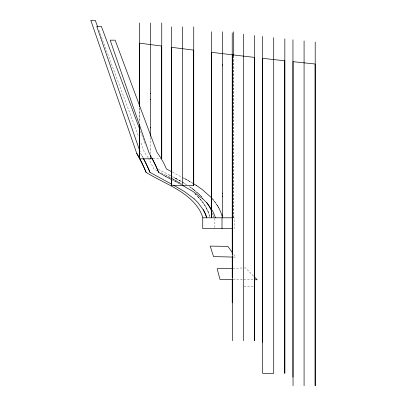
<?xml version="1.0" encoding="UTF-8"?>
<svg xmlns="http://www.w3.org/2000/svg" width="406" height="406" viewBox="0 0 406 406"><rect width="100%" height="100%" fill="white"/><g stroke="black" fill="none" stroke-linecap="round" stroke-linejoin="round"><path stroke-width="0.3" stroke-dasharray="2.03 1.52" d="M150.631 150.184L150.631 149.799M232.922 268.275L243.661 267.96M244.295 267.945L245.559 267.904L253.714 276.258M153.087 158.797L160.446 158.797M232.613 217.804L234.155 217.804L234.155 228.573L232.942 228.573M243.96 286.144L253.775 286.144M233.237 279.597L254.004 279.754M233.095 257.079L235.622 257.14L233.044 253.552M172.591 172.195L192.916 183.279M158.381 169.282L169.525 175.123M170.586 175.681L169.51 175.113L170.606 175.696M172.707 176.798L176.021 178.549L172.753 176.828M157.3 170.743L153.955 168.992L148.632 158.573M161.202 172.789L165.663 175.128M170.439 177.635L166.191 175.407L170.535 177.701M172.291 179.924L175.641 181.68L172.357 179.954M182.695 185.43L175.001 181.35L181.147 184.649M189.785 181.401L183.492 177.914L192.936 183.334M171.494 178.209L181.477 183.954M175.996 178.538L181.157 181.416L174.839 177.914L182.685 182.324L181.132 181.401M172.672 178.843L181.512 184.009M172.54 178.797L181.858 184.253M182.182 182.045L186.415 184.644M183.207 182.619L186.4 184.613M193.743 189.663L188.912 186.237L193.743 189.663L202.264 197.179M191.272 187.851L198.813 193.84M193.718 189.648L201.741 196.702L198.59 193.642M194.941 193.84C201.924 200.072 207.679 208.034 209.892 217.24C208.009 209.638 203.766 202.807 198.392 197.179M194.743 193.662C200.752 199.072 205.908 205.624 208.709 213.277M212.099 198.519L216.855 204.583L219.23 208.684L216.855 204.583L212.064 198.458M212.018 198.427L214.688 201.543L219.23 208.684M148.053 157.558L144.409 152.245L140.643 142.141M217.504 205.609L219.113 208.501M140.537 131.468L145.627 145.125M98.993 30.404L138.649 136.792M212.577 213.277L213.754 217.215L212.744 213.845M233.709 55.896L233.709 217.804M233.628 55.896L233.628 217.804M214.886 218.438L214.886 228.573M150.631 137.431L150.631 153.838M139.593 108.458L139.593 123.322M139.507 107.539L139.507 121.8M143.186 157.985A153.306 152.707 0 0 0 140.588 153.351A153.625 152.798 0 0 1 143.186 157.985"/><path stroke-width="0.61" d="M150.631 158.416L150.631 158.797L150.631 155.366M150.631 127.895L150.631 127.514M150.631 99.693L150.631 99.313M150.631 93.593L150.631 93.213M222.584 215.373L222.584 214.87M222.584 196.504L222.584 195.946M222.584 193.713L222.584 193.154M222.584 65.29L222.584 64.742M232.288 268.29L217.124 268.731L220.022 279.501L232.608 279.592M152.473 158.797L139.593 158.797L139.593 124.698M232.399 217.804L202.741 217.804L202.741 228.573L232.613 228.573M254.633 279.754L257.15 279.775L254.146 276.699M232.465 257.064L213.536 256.587L210.227 246.097L227.893 246.376L232.308 252.527M233.628 54.967L211.541 52.313L211.541 217.804M172.042 171.911L166.475 168.992L163.765 163.156L160.578 157.564L156.934 152.245L115.157 40.174L110.178 40.174L149.241 153.351A155.366 153.311 0 0 1 158.629 172.388L165.831 176.519M165.826 176.514L171.824 179.675M182.248 185.243L193.038 191.51L202.782 198.833M171.941 184.349L149.976 172.388A153.306 152.707 0 0 0 143.46 158.507A153.625 152.798 0 0 1 149.976 172.388M173.58 185.232L184.37 191.5L194.144 198.849M97.663 26.837L95.227 20.3L90.797 20.3L136.72 153.351A152.519 152.473 0 0 1 146.109 172.388C164.313 183.735 187.288 190.571 199.275 209.628A38.068 38.057 0 0 1 202.873 217.814M193.439 183.644L196.611 185.588M196.585 185.572L202.355 189.632L211.282 197.56M202.777 198.828L206.41 202.411L211.759 209.562A38.844 38.331 0 0 1 215.393 217.804M194.139 198.844L197.778 202.432L203.132 209.603A38.281 38.134 0 0 1 206.74 217.804A38.367 38.164 0 0 0 203.132 209.603M206.755 202.584L208.867 205.639L211.653 211.135M219.382 208.983L221.229 213.277L222.584 217.804L222.584 31.795M139.872 129.687L101.368 26.4L96.775 26.4L139.969 151.555M315.203 42.092L315.203 385.7M315.117 385.7L315.117 64.006L293.036 61.682L293.036 385.7M304.079 40.95L304.079 385.7M292.954 39.752L292.954 377.098M284.839 38.854L284.839 373.312M284.753 373.312L284.753 60.788L262.672 58.332L262.672 373.307L273.715 373.307L273.715 37.657M262.591 36.393L262.591 342.253M254.471 35.454L254.471 340.73M254.389 340.73L254.389 57.388L232.308 54.815L232.308 340.73M243.351 34.15L243.351 340.73M233.709 31.795L233.709 55.399M232.227 32.845L232.227 254.801M232.227 256.734L232.227 277.476M232.227 279.399L232.227 302.805M222.011 217.804L222.011 228.573M211.46 31.795L211.46 217.804M193.743 26.867L193.743 185.38M182.619 26.867L182.619 185.38M171.494 26.867L171.494 185.38M161.755 22.99L161.755 158.797M161.674 158.797L161.674 46.045L139.593 43.158L139.593 106.555M150.631 22.99L150.631 136.284M139.507 22.99L139.507 106.555M139.507 124.698L139.507 158.797M152.113 158.507A154.843 153.153 0 0 1 158.629 172.388M136.72 153.351A152.62 152.504 0 0 1 146.109 172.388M193.662 185.38L171.581 185.38L171.581 47.319L193.662 50.111L193.662 185.38"/></g></svg>
